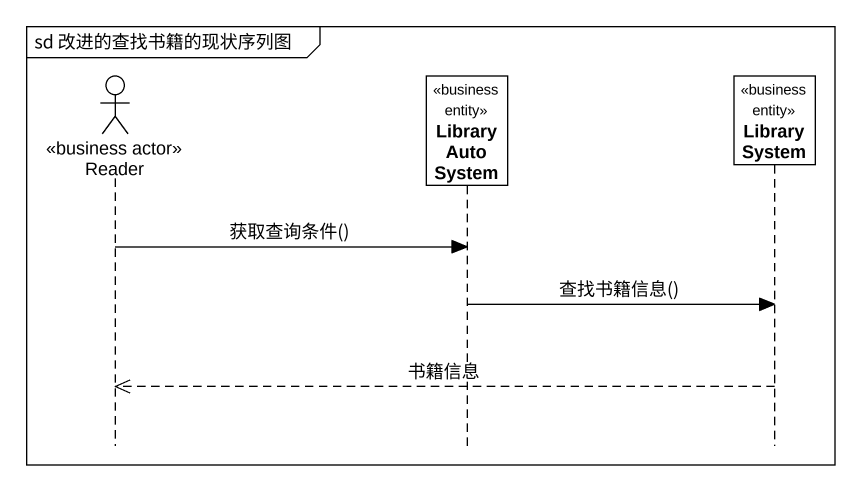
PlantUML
@startuml
mainframe sd 改进的查找书籍的现状序列图
hide footbox
actor Reader <<business actor>>
participant LibraryAutoSystem <<business entity>>
participant LibrarySystem <<business entity>>

Reader -> LibraryAutoSystem : 获取查询条件()
LibraryAutoSystem -> LibrarySystem : 查找书籍信息()
LibrarySystem -->> Reader : 书籍信息
@enduml
